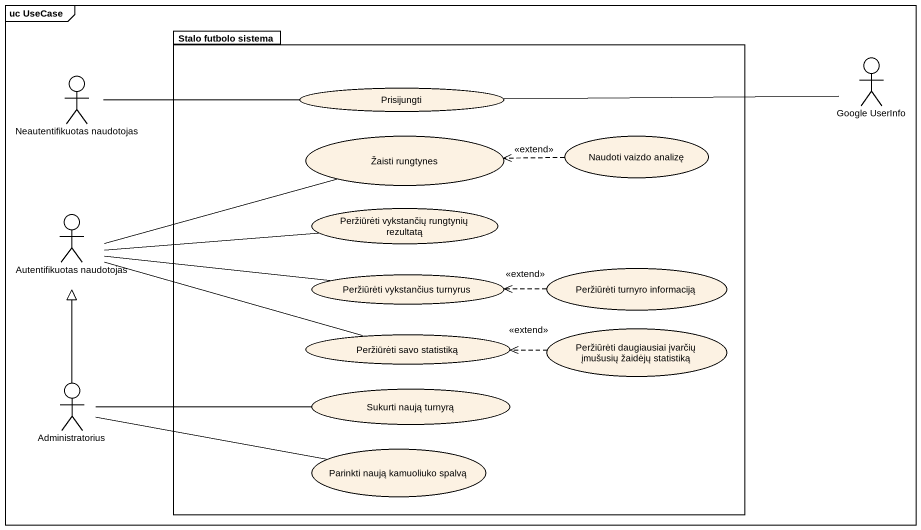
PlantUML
@startuml
mainframe uc UseCase
package "Stalo futbolo sistema" as Stalo_futbolo_sistema {
  usecase Prisijungti
  usecase "Žaisti rungtynes" as Žaisti_rungtynes
  usecase "Naudoti vaizdo analizę" as Naudoti_vaizdo_analizę
  usecase "Peržiūrėti vykstančių rungtynių rezultatą" as Peržiūrėti_vykstančių
  usecase "Peržiūrėti vykstančius turnyrus" as Peržiūrėti_vykstančius
  usecase "Peržiūrėti turnyro informaciją" as Peržiūrėti_turnyro
  usecase "Peržiūrėti savo statistiką" as Peržiūrėti_savo_statistiką
  usecase "Peržiūrėti daugiausiai įvarčių įmušusių žaidėjų statistiką" as Peržiūrėti_daugiausiai
  usecase "Sukurti naują turnyrą" as Sukurti_naują_turnyrą
  usecase "Parinkti naują kamuoliuko spalvą" as Parinkti_naują_kamuoliuko
}
actor "Neautentifikuotas naudotojas" as Neautentifikuotas_naudotojas
actor "Google UserInfo" as Google_UserInfo
actor "Autentifikuotas naudotojas" as Autentifikuotas_naudotojas
actor Administratorius
Neautentifikuotas_naudotojas -right- Prisijungti
Prisijungti -right- Google_UserInfo
Naudoti_vaizdo_analizę .left.> Žaisti_rungtynes : <<extend>>
Autentifikuotas_naudotojas -right- Žaisti_rungtynes
Autentifikuotas_naudotojas -right- Peržiūrėti_vykstančių
Autentifikuotas_naudotojas -right- Peržiūrėti_vykstančius
Autentifikuotas_naudotojas -right- Peržiūrėti_savo_statistiką
Peržiūrėti_turnyro .left.> Peržiūrėti_vykstančius : <<extend>>
Peržiūrėti_daugiausiai .left.> Peržiūrėti_savo_statistiką : <<extend>>
Administratorius -up-|> Autentifikuotas_naudotojas
Administratorius -right- Sukurti_naują_turnyrą
Administratorius -right- Parinkti_naują_kamuoliuko
@enduml
